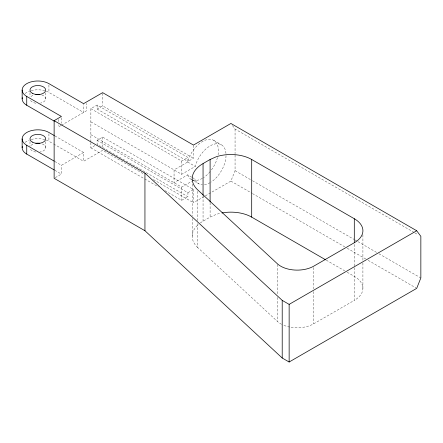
<?xml version="1.0" encoding="UTF-8"?>
<svg xmlns="http://www.w3.org/2000/svg" width="443" height="443" viewBox="0 0 443 443"><rect width="100%" height="100%" fill="white"/><g stroke="black" fill="none" stroke-linecap="round" stroke-linejoin="round"><path stroke-width="0.33" stroke-dasharray="2.21 1.66" d="M191.78 177.211L187.677 174.841L174.06 182.704L174.06 169.896L187.677 162.033L188.679 158.655A22.543 13.013 -60 0 1 208.343 139.39A22.543 13.013 -60 0 1 218.006 155.111M90.87 121.864L181.685 174.298L195.302 166.435L196.304 163.057A22.543 13.013 -60 0 1 213.659 144.302A22.543 13.013 -60 0 1 226.002 153.743M205.353 195.856L230.903 181.104L235.061 170.699L235.061 154.319M60.852 125.585L58.637 126.87L58.637 124.837M61.405 125.269L86.363 110.861L86.363 103.407M90.87 141.937L90.87 108.657L97.111 105.052L187.926 157.486L187.926 161.49L193.469 158.289L193.469 145.077M97.111 105.052L97.111 109.056L102.654 105.855L193.469 158.289M97.111 140.276L187.926 192.711L187.926 196.709L97.111 144.28L97.111 140.276L102.654 137.075L193.469 189.504L193.469 202.717L204.76 196.199M90.87 142.596L90.87 147.879L94.841 145.586M54.832 161.496L61.405 165.294L83.589 152.486L83.589 161.291L102.654 150.282L143.881 174.082M55.253 177.649L61.405 174.099L61.405 165.294M90.87 108.657L181.685 161.086L187.926 157.486M90.87 134.672L181.685 187.107L191.747 181.292M192.34 180.954L195.302 179.243L196.304 181.464A22.543 13.013 -60 0 0 202.141 184.831M187.926 192.711L193.469 189.504M164.957 190.656L181.685 200.314L187.926 196.709M200.297 222.979A37.035 21.386 0 0 1 203.055 221.195L210.104 217.125L216.195 214.429A29.41 16.984 0 0 1 220.625 213.221M291.101 327.288A23.357 13.484 0 0 0 313.716 323.805L354.3 300.376L354.3 244.115M232.414 125.507L235.061 129.074L414.255 232.531M414.858 232.88L417.854 234.607M213.753 140.365L221.378 144.772M235.061 170.699L251.84 180.39M252.438 180.733L354.322 239.558M354.926 239.901L357.324 241.285M357.922 241.634L376.5 252.36M378.898 253.745L420.85 277.966M230.903 181.104L251.879 193.214M252.477 193.563L344.77 246.851M347.168 248.23L365.746 258.961M368.144 260.34L416.093 288.022M97.111 109.056L187.926 161.49M187.677 162.033L195.302 166.435M46.26 91.214A15.688 9.054 0 0 1 48.929 92.449L83.589 112.461L83.589 104.332M192.367 177.549L195.302 179.243M191.21 179.409L198.841 183.812M326.264 260.174L344.754 270.85M347.14 272.229L354.3 276.36A29.41 16.984 0 0 1 354.3 300.376M153.439 179.603L193.469 202.717M90.87 147.879L144.047 178.579M144.639 178.928L158.384 186.857M54.904 135.923L83.589 152.486M46.26 140.043A15.688 9.054 0 0 1 48.929 141.278L53.11 143.693M53.708 144.036L83.589 161.291M54.832 170.3L61.405 174.099M197.805 223.604L197.805 247.62L277.373 321.402A23.357 13.484 0 0 0 281.903 324.464M187.677 174.841L188.679 177.062A22.543 13.013 -60 0 0 202.484 178.291M362.911 234.851L362.911 260.24M362.911 262.981L362.911 288.371M313.716 267.544L313.716 288.814M313.716 291.56L313.716 323.805M277.373 264.449L277.373 293.953M277.373 297.386L277.373 321.402M235.061 129.074L235.061 153.638M210.104 202.717L210.104 217.125M203.055 195.812L203.055 221.195M197.805 191.354L197.805 220.858M192.207 184.116L192.207 215.68M192.207 218.427L192.207 236.263M181.685 161.086L181.685 174.298M181.685 187.107L181.685 200.314M102.654 93.307L102.654 105.855M102.654 137.075L102.654 147.641M61.405 117.816L61.405 123.237M58.637 119.416L58.637 122.124M48.929 84.995L48.929 92.449M48.929 133.825L48.929 141.278M45.679 92.753L45.679 98.85M45.679 141.583L45.679 147.68M29.991 92.753L29.991 96.818M29.991 141.583L29.991 146.328M25.146 142.358A15.688 9.054 0 0 1 29.41 140.043M31.204 139.473A15.688 9.054 0 0 1 45.679 139.838M42.334 143.969A7.841 4.53 0 0 1 45.563 148.466A7.841 4.53 0 0 1 39.864 152.054M35.805 152.054A7.841 4.53 0 0 1 30.262 148.854M31.043 145.415A7.841 4.53 0 0 1 33.341 143.969M41.758 94.929A7.841 4.53 0 0 1 45.651 99.249A7.841 4.53 0 0 1 40.518 103.108M35.805 103.225A7.841 4.53 0 0 1 29.991 98.85M31.043 96.585A7.841 4.53 0 0 1 33.917 94.929M25.146 93.528A15.688 9.054 0 0 1 29.991 91.009M31.204 90.643A15.688 9.054 0 0 1 45.081 90.821M226.041 155.692A22.543 13.013 -60 0 1 211.145 182.056M210.109 182.693A22.543 13.013 -60 0 1 202.744 184.864M217.463 157.531A22.543 13.013 -60 0 1 210.453 171.225M210.048 171.718A22.543 13.013 -60 0 1 203.52 177.654M289.761 327.056A23.357 13.484 0 0 1 282.988 324.974M197.805 247.62A37.035 21.386 0 0 1 198.807 224.13"/><path stroke-width="0.66" d="M54.129 120.662L61.405 116.459L26.746 96.447A15.688 9.054 0 0 1 26.746 83.644A15.688 9.054 0 0 1 48.929 83.644L83.589 103.651L102.654 92.648L193.469 145.077L230.903 123.47L416.691 230.737L420.85 236.335L420.85 277.966L416.691 288.371L289.141 362.009L282.208 358.01L144.944 230.731L54.129 178.302L54.129 120.662L144.944 173.097L282.208 300.371L289.141 304.374L416.691 230.737M203.055 163.561L210.104 159.491L216.195 156.794A29.41 16.984 0 0 1 251.696 159.491L354.3 218.726L354.3 242.742L313.716 266.171A23.357 13.484 0 0 1 277.373 263.762L197.805 189.981A37.035 21.386 0 0 1 203.055 163.561L203.055 195.125M221.954 212.956A29.41 16.984 0 0 1 251.696 217.125L325.666 259.831M22.283 97.67A15.688 9.054 0 0 0 26.746 105.257L54.234 121.127M54.306 135.575L48.929 132.474A15.688 9.054 0 0 0 26.746 132.474A15.688 9.054 0 0 0 26.746 145.282L26.746 154.086L54.234 169.957M26.746 145.282L54.234 161.152M289.141 304.374L289.141 362.009M282.208 300.371L282.208 358.01M251.696 159.491L251.696 217.125M210.104 159.491L210.104 202.03M144.944 173.097L144.944 230.731M26.746 96.447L26.746 105.257M22.15 90.045L22.15 98.85M22.15 138.875L22.15 147.68M35.805 143.305A7.841 4.53 0 0 1 39.864 143.305M35.805 94.475A7.841 4.53 0 0 1 39.864 94.475M26.746 154.086A15.688 9.054 0 0 1 22.283 146.5M354.3 218.726A29.41 16.984 0 0 1 354.3 242.742M32.289 142.076A7.841 4.53 0 0 0 45.413 140.049A7.841 4.53 0 0 0 35.805 134.5A7.841 4.53 0 0 0 32.289 142.076M32.289 93.246A7.841 4.53 0 0 0 45.413 91.219A7.841 4.53 0 0 0 35.805 85.671A7.841 4.53 0 0 0 32.289 93.246"/></g></svg>
